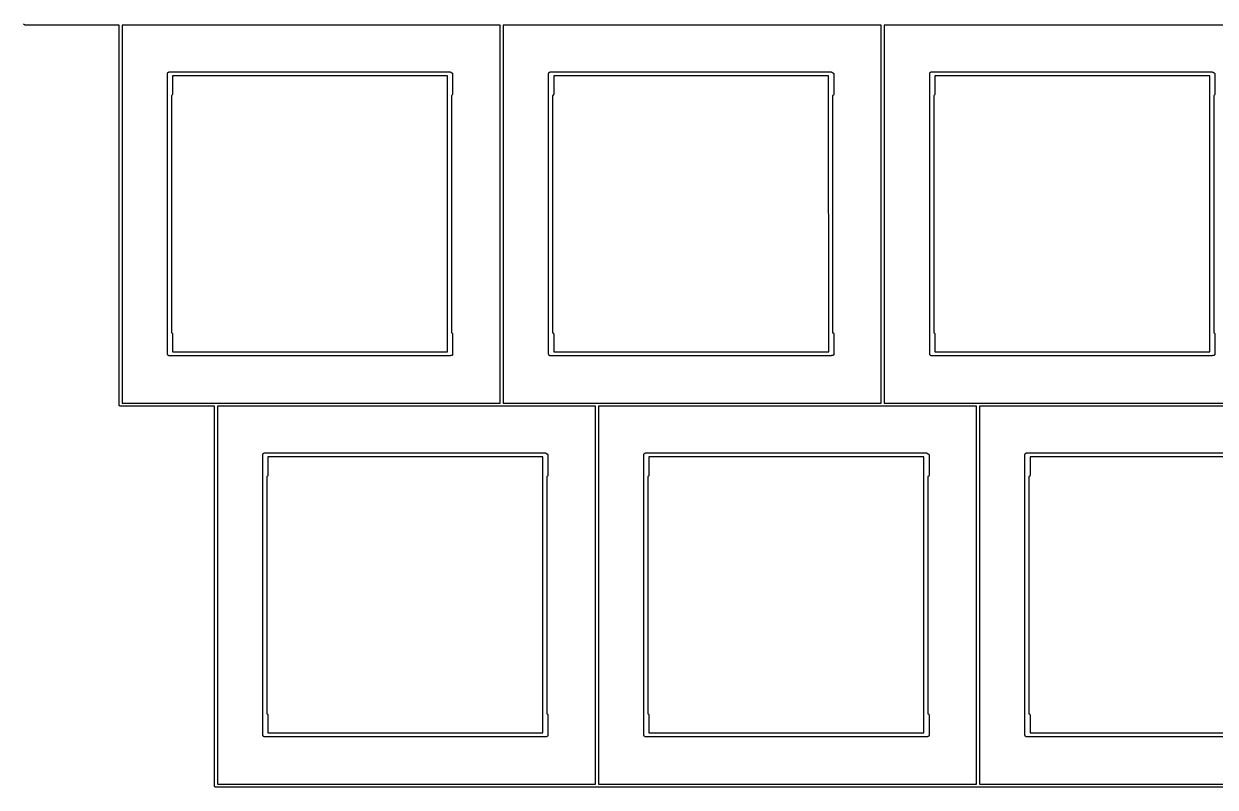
# Model space of a CAD drawing. Extents: x 111 to 240, y -138 to -61.
# Drawn here: x 115.8 to 175.4, y -137.7 to -99.5 of the extents above; entities that cross this region are included whole.
import ezdxf

# ---------------------------------------------------------------- set-up
doc = ezdxf.new("R2010")
doc.units = 0
doc.header["$MEASUREMENT"] = 0
doc.layers.add('BLACK', color=7, linetype='CONTINUOUS')

msp = doc.modelspace()

# ---------------------------------------------------------------- linework, layer by layer
at = {"layer": 'BLACK', "linetype": 'CONTINUOUS'}
for p, q in [((115.813, -99.5177), (115.813, -99.5111)), ((115.815, -99.524), (115.813, -99.5177)), ((115.816, -99.5305), (115.815, -99.524)), ((115.819, -99.5363), (115.816, -99.5305)), ((115.822, -99.5426), (115.819, -99.5363)), ((115.826, -99.5477), (115.822, -99.5426)), ((115.829, -99.5535), (115.826, -99.5477)), ((115.834, -99.5577), (115.829, -99.5535)), ((115.839, -99.5628), (115.834, -99.5577)), ((115.844, -99.5662), (115.839, -99.5628)), ((115.849, -99.5705), (115.844, -99.5662)), ((115.856, -99.5727), (115.849, -99.5705)), ((115.861, -99.5761), (115.856, -99.5727)), ((115.868, -99.5772), (115.861, -99.5761)), ((115.874, -99.5795), (115.868, -99.5772)), ((115.881, -99.5795), (115.874, -99.5795)), ((120.575, -99.5795), (115.881, -99.5795)), ((115.881, -99.5795), (115.881, -99.5795)), ((120.575, -118.561), (120.575, -99.5795)), ((139.625, -99.5795), (120.725, -99.5795)), ((120.725, -99.5795), (120.725, -118.48)), ((139.625, -118.48), (139.625, -99.5795)), ((158.675, -99.5795), (139.775, -99.5795)), ((139.775, -99.5795), (139.775, -118.48)), ((158.675, -118.48), (158.675, -99.5795)), ((177.725, -99.5795), (158.825, -99.5795)), ((158.825, -99.5795), (158.825, -118.48)), ((122.997, -101.998), (123, -101.989)), ((122.997, -102.006), (122.997, -101.998)), ((122.997, -116.023), (122.997, -102.006)), ((123, -101.989), (123.002, -101.98)), ((123.002, -101.98), (123.006, -101.973)), ((123.006, -101.973), (123.009, -101.964)), ((123.009, -101.964), (123.015, -101.958)), ((123.015, -101.958), (123.019, -101.95)), ((123.019, -101.95), (123.026, -101.944)), ((123.026, -101.944), (123.032, -101.937)), ((123.032, -101.937), (123.04, -101.933)), ((123.04, -101.933), (123.046, -101.927)), ((123.046, -101.927), (123.055, -101.924)), ((123.055, -101.924), (123.062, -101.92)), ((123.062, -101.92), (123.071, -101.918)), ((123.071, -101.918), (123.08, -101.915)), ((123.08, -101.915), (123.088, -101.915)), ((123.088, -101.915), (123.088, -101.915)), ((123.088, -101.915), (137.105, -101.915)), ((123.25, -102.115), (123.25, -103.036)), ((136.997, -102.115), (123.25, -102.115)), ((136.997, -115.915), (136.997, -102.115)), ((137.105, -101.915), (137.114, -101.915)), ((137.105, -101.915), (137.105, -101.915)), ((137.114, -101.915), (137.123, -101.918)), ((137.123, -101.918), (137.131, -101.92)), ((137.131, -101.92), (137.139, -101.924)), ((137.139, -101.924), (137.147, -101.927)), ((137.147, -101.927), (137.154, -101.933)), ((137.154, -101.933), (137.162, -101.937)), ((137.162, -101.937), (137.168, -101.944)), ((137.168, -101.944), (137.174, -101.95)), ((137.174, -101.95), (137.177, -101.954)), ((137.177, -101.954), (137.182, -101.954)), ((137.182, -101.954), (137.182, -101.955)), ((137.182, -101.955), (137.188, -101.955)), ((137.188, -101.955), (137.194, -101.957)), ((137.194, -101.957), (137.201, -101.958)), ((137.201, -101.958), (137.207, -101.961)), ((137.207, -101.961), (137.213, -101.964)), ((137.213, -101.964), (137.218, -101.968)), ((137.218, -101.968), (137.224, -101.971)), ((137.224, -101.971), (137.228, -101.976)), ((137.228, -101.976), (137.233, -101.981)), ((137.233, -101.981), (137.237, -101.986)), ((137.237, -101.986), (137.241, -101.991)), ((137.241, -101.991), (137.243, -101.998)), ((137.243, -101.998), (137.247, -102.003)), ((137.247, -102.003), (137.248, -102.01)), ((137.248, -102.01), (137.25, -102.016)), ((137.25, -102.016), (137.25, -102.023)), ((137.25, -102.023), (137.25, -102.023)), ((137.25, -102.023), (137.25, -103.036)), ((142.047, -101.998), (142.05, -101.989)), ((142.047, -102.006), (142.047, -101.998)), ((142.047, -116.023), (142.047, -102.006)), ((142.05, -101.989), (142.052, -101.98)), ((142.052, -101.98), (142.056, -101.973)), ((142.056, -101.973), (142.059, -101.964)), ((142.059, -101.964), (142.065, -101.958)), ((142.065, -101.958), (142.069, -101.95)), ((142.069, -101.95), (142.076, -101.944)), ((142.076, -101.944), (142.082, -101.937)), ((142.082, -101.937), (142.09, -101.933)), ((142.09, -101.933), (142.096, -101.927)), ((142.096, -101.927), (142.105, -101.924)), ((142.105, -101.924), (142.112, -101.92)), ((142.112, -101.92), (142.121, -101.918)), ((142.121, -101.918), (142.13, -101.915)), ((142.13, -101.915), (142.138, -101.915)), ((142.138, -101.915), (142.138, -101.915)), ((142.138, -101.915), (156.155, -101.915)), ((142.3, -102.115), (142.3, -103.036)), ((156.046, -102.115), (142.3, -102.115)), ((156.047, -115.915), (156.046, -102.115)), ((156.155, -101.915), (156.164, -101.915)), ((156.155, -101.915), (156.155, -101.915)), ((156.164, -101.915), (156.172, -101.918)), ((156.172, -101.918), (156.181, -101.92)), ((156.181, -101.92), (156.189, -101.924)), ((156.189, -101.924), (156.197, -101.927)), ((156.197, -101.927), (156.204, -101.933)), ((156.204, -101.933), (156.212, -101.937)), ((156.212, -101.937), (156.217, -101.944)), ((156.217, -101.944), (156.224, -101.95)), ((156.224, -101.95), (156.227, -101.954)), ((156.227, -101.954), (156.232, -101.954)), ((156.232, -101.954), (156.232, -101.955)), ((156.232, -101.955), (156.238, -101.955)), ((156.238, -101.955), (156.244, -101.957)), ((156.244, -101.957), (156.251, -101.958)), ((156.251, -101.958), (156.257, -101.961)), ((156.257, -101.961), (156.263, -101.964)), ((156.263, -101.964), (156.268, -101.968)), ((156.268, -101.968), (156.274, -101.971)), ((156.274, -101.971), (156.278, -101.976)), ((156.278, -101.976), (156.283, -101.981)), ((156.283, -101.981), (156.287, -101.986)), ((156.287, -101.986), (156.291, -101.991)), ((156.291, -101.991), (156.293, -101.998)), ((156.293, -101.998), (156.297, -102.003)), ((156.297, -102.003), (156.298, -102.01)), ((156.298, -102.01), (156.3, -102.016)), ((156.3, -102.016), (156.3, -102.023)), ((156.3, -102.023), (156.3, -102.023)), ((156.3, -102.023), (156.3, -103.036)), ((161.097, -101.998), (161.1, -101.989)), ((161.097, -102.006), (161.097, -101.998)), ((161.097, -116.023), (161.097, -102.006)), ((161.1, -101.989), (161.102, -101.98)), ((161.102, -101.98), (161.106, -101.973)), ((161.106, -101.973), (161.109, -101.964)), ((161.109, -101.964), (161.115, -101.958)), ((161.115, -101.958), (161.119, -101.95)), ((161.119, -101.95), (161.126, -101.944)), ((161.126, -101.944), (161.132, -101.937)), ((161.132, -101.937), (161.14, -101.933)), ((161.14, -101.933), (161.146, -101.927)), ((161.146, -101.927), (161.155, -101.924)), ((161.155, -101.924), (161.162, -101.92)), ((161.162, -101.92), (161.171, -101.918)), ((161.171, -101.918), (161.18, -101.915)), ((161.18, -101.915), (161.188, -101.915)), ((161.188, -101.915), (161.188, -101.915)), ((161.188, -101.915), (175.205, -101.915)), ((161.35, -102.115), (161.35, -103.036)), ((175.096, -102.115), (161.35, -102.115)), ((175.097, -115.915), (175.096, -102.115)), ((175.205, -101.915), (175.214, -101.915)), ((175.205, -101.915), (175.205, -101.915)), ((175.214, -101.915), (175.222, -101.918)), ((175.222, -101.918), (175.231, -101.92)), ((175.231, -101.92), (175.239, -101.924)), ((175.239, -101.924), (175.247, -101.927)), ((175.247, -101.927), (175.254, -101.933)), ((175.254, -101.933), (175.262, -101.937)), ((175.262, -101.937), (175.267, -101.944)), ((175.267, -101.944), (175.274, -101.95)), ((175.274, -101.95), (175.277, -101.954)), ((175.277, -101.954), (175.282, -101.954)), ((175.282, -101.954), (175.282, -101.955)), ((175.282, -101.955), (175.288, -101.955)), ((175.288, -101.955), (175.294, -101.957)), ((175.294, -101.957), (175.301, -101.958)), ((175.301, -101.958), (175.307, -101.961)), ((175.307, -101.961), (175.313, -101.964)), ((175.313, -101.964), (175.318, -101.968)), ((175.318, -101.968), (175.324, -101.971)), ((175.324, -101.971), (175.328, -101.976)), ((175.328, -101.976), (175.333, -101.981)), ((175.333, -101.981), (175.337, -101.986)), ((175.337, -101.986), (175.341, -101.991)), ((175.341, -101.991), (175.343, -101.998)), ((175.343, -101.998), (175.347, -102.003)), ((175.347, -102.003), (175.348, -102.01)), ((175.348, -102.01), (175.35, -102.016)), ((175.35, -102.016), (175.35, -102.023)), ((175.35, -102.023), (175.35, -102.023)), ((175.35, -102.023), (175.35, -103.036)), ((123.213, -103.095), (123.197, -103.101)), ((123.197, -103.101), (123.197, -114.958)), ((123.233, -103.078), (123.213, -103.095)), ((123.247, -103.056), (123.233, -103.078)), ((123.25, -103.036), (123.247, -103.056)), ((137.213, -103.095), (137.197, -103.101)), ((137.197, -103.101), (137.197, -114.958)), ((137.233, -103.078), (137.213, -103.095)), ((137.247, -103.056), (137.233, -103.078)), ((137.25, -103.036), (137.247, -103.056)), ((142.263, -103.095), (142.247, -103.101)), ((142.247, -103.101), (142.247, -114.958)), ((142.283, -103.078), (142.263, -103.095)), ((142.297, -103.056), (142.283, -103.078)), ((142.3, -103.036), (142.297, -103.056)), ((156.263, -103.095), (156.246, -103.101)), ((156.246, -103.101), (156.246, -114.958)), ((156.283, -103.078), (156.263, -103.095)), ((156.297, -103.056), (156.283, -103.078)), ((156.3, -103.036), (156.297, -103.056)), ((161.313, -103.095), (161.297, -103.101)), ((161.297, -103.101), (161.297, -114.958)), ((161.333, -103.078), (161.313, -103.095)), ((161.347, -103.056), (161.333, -103.078)), ((161.35, -103.036), (161.347, -103.056)), ((175.313, -103.095), (175.296, -103.101)), ((175.296, -103.101), (175.296, -114.958)), ((175.333, -103.078), (175.313, -103.095)), ((175.347, -103.056), (175.333, -103.078)), ((175.35, -103.036), (175.347, -103.056)), ((123.197, -114.958), (123.213, -114.964)), ((123.213, -114.964), (123.233, -114.981)), ((123.233, -114.981), (123.247, -115.003)), ((123.247, -115.003), (123.25, -115.023)), ((123.25, -115.023), (123.25, -115.915)), ((137.197, -114.958), (137.213, -114.964)), ((137.213, -114.964), (137.233, -114.981)), ((137.233, -114.981), (137.247, -115.003)), ((137.247, -115.003), (137.25, -115.023)), ((137.25, -115.023), (137.25, -116.036)), ((142.247, -114.958), (142.263, -114.964)), ((142.263, -114.964), (142.283, -114.981)), ((142.283, -114.981), (142.297, -115.003)), ((142.297, -115.003), (142.3, -115.023)), ((142.3, -115.023), (142.3, -115.915)), ((156.246, -114.958), (156.263, -114.964)), ((156.263, -114.964), (156.283, -114.981)), ((156.283, -114.981), (156.297, -115.003)), ((156.297, -115.003), (156.3, -115.023)), ((156.3, -115.023), (156.3, -116.036)), ((161.297, -114.958), (161.313, -114.964)), ((161.313, -114.964), (161.333, -114.981)), ((161.333, -114.981), (161.347, -115.003)), ((161.347, -115.003), (161.35, -115.023)), ((161.35, -115.023), (161.35, -115.915)), ((175.296, -114.958), (175.313, -114.964)), ((175.313, -114.964), (175.333, -114.981)), ((175.333, -114.981), (175.347, -115.003)), ((175.347, -115.003), (175.35, -115.023)), ((175.35, -115.023), (175.35, -116.036)), ((122.997, -116.032), (122.997, -116.023)), ((122.997, -116.023), (122.997, -116.023)), ((123, -116.041), (122.997, -116.032)), ((123.002, -116.049), (123, -116.041)), ((123.006, -116.057), (123.002, -116.049)), ((123.009, -116.065), (123.006, -116.057)), ((123.015, -116.072), (123.009, -116.065)), ((123.019, -116.08), (123.015, -116.072)), ((123.026, -116.086), (123.019, -116.08)), ((123.032, -116.092), (123.026, -116.086)), ((123.04, -116.097), (123.032, -116.092)), ((123.046, -116.103), (123.04, -116.097)), ((123.055, -116.106), (123.046, -116.103)), ((123.062, -116.11), (123.055, -116.106)), ((123.071, -116.112), (123.062, -116.11)), ((123.08, -116.115), (123.071, -116.112)), ((123.088, -116.115), (123.08, -116.115)), ((137.105, -116.115), (123.088, -116.115)), ((123.088, -116.115), (123.088, -116.115)), ((123.25, -115.915), (136.997, -115.915)), ((137.114, -116.115), (137.105, -116.115)), ((137.105, -116.115), (137.105, -116.115)), ((137.123, -116.112), (137.114, -116.115)), ((137.131, -116.11), (137.123, -116.112)), ((137.139, -116.106), (137.131, -116.11)), ((137.142, -116.105), (137.139, -116.106)), ((137.182, -116.105), (137.142, -116.105)), ((137.188, -116.104), (137.182, -116.104)), ((137.182, -116.104), (137.182, -116.105)), ((137.194, -116.102), (137.188, -116.104)), ((137.201, -116.101), (137.194, -116.102)), ((137.207, -116.098), (137.201, -116.101)), ((137.213, -116.095), (137.207, -116.098)), ((137.218, -116.091), (137.213, -116.095)), ((137.224, -116.088), (137.218, -116.091)), ((137.228, -116.083), (137.224, -116.088)), ((137.233, -116.078), (137.228, -116.083)), ((137.237, -116.073), (137.233, -116.078)), ((137.241, -116.068), (137.237, -116.073)), ((137.243, -116.061), (137.241, -116.068)), ((137.247, -116.056), (137.243, -116.061)), ((137.248, -116.049), (137.247, -116.056)), ((137.25, -116.043), (137.248, -116.049)), ((137.25, -116.036), (137.25, -116.036)), ((137.25, -116.036), (137.25, -116.043)), ((142.047, -116.032), (142.047, -116.023)), ((142.047, -116.023), (142.047, -116.023)), ((142.05, -116.041), (142.047, -116.032)), ((142.052, -116.049), (142.05, -116.041)), ((142.056, -116.057), (142.052, -116.049)), ((142.059, -116.065), (142.056, -116.057)), ((142.065, -116.072), (142.059, -116.065)), ((142.069, -116.08), (142.065, -116.072)), ((142.076, -116.086), (142.069, -116.08)), ((142.082, -116.092), (142.076, -116.086)), ((142.09, -116.097), (142.082, -116.092)), ((142.096, -116.103), (142.09, -116.097)), ((142.105, -116.106), (142.096, -116.103)), ((142.112, -116.11), (142.105, -116.106)), ((142.121, -116.112), (142.112, -116.11)), ((142.13, -116.115), (142.121, -116.112)), ((142.138, -116.115), (142.13, -116.115)), ((156.155, -116.115), (142.138, -116.115)), ((142.138, -116.115), (142.138, -116.115)), ((142.3, -115.915), (156.047, -115.915)), ((156.164, -116.115), (156.155, -116.115)), ((156.155, -116.115), (156.155, -116.115)), ((156.172, -116.112), (156.164, -116.115)), ((156.181, -116.11), (156.172, -116.112)), ((156.189, -116.106), (156.181, -116.11)), ((156.192, -116.105), (156.189, -116.106)), ((156.232, -116.105), (156.192, -116.105)), ((156.238, -116.104), (156.232, -116.104)), ((156.232, -116.104), (156.232, -116.105)), ((156.244, -116.102), (156.238, -116.104)), ((156.251, -116.101), (156.244, -116.102)), ((156.257, -116.098), (156.251, -116.101)), ((156.263, -116.095), (156.257, -116.098)), ((156.268, -116.091), (156.263, -116.095)), ((156.274, -116.088), (156.268, -116.091)), ((156.278, -116.083), (156.274, -116.088)), ((156.283, -116.078), (156.278, -116.083)), ((156.287, -116.073), (156.283, -116.078)), ((156.291, -116.068), (156.287, -116.073)), ((156.293, -116.061), (156.291, -116.068)), ((156.297, -116.056), (156.293, -116.061)), ((156.298, -116.049), (156.297, -116.056)), ((156.3, -116.043), (156.298, -116.049)), ((156.3, -116.036), (156.3, -116.036)), ((156.3, -116.036), (156.3, -116.043)), ((161.097, -116.032), (161.097, -116.023)), ((161.097, -116.023), (161.097, -116.023)), ((161.1, -116.041), (161.097, -116.032)), ((161.102, -116.049), (161.1, -116.041)), ((161.106, -116.057), (161.102, -116.049)), ((161.109, -116.065), (161.106, -116.057)), ((161.115, -116.072), (161.109, -116.065)), ((161.119, -116.08), (161.115, -116.072)), ((161.126, -116.086), (161.119, -116.08)), ((161.132, -116.092), (161.126, -116.086)), ((161.14, -116.097), (161.132, -116.092)), ((161.146, -116.103), (161.14, -116.097)), ((161.155, -116.106), (161.146, -116.103)), ((161.162, -116.11), (161.155, -116.106)), ((161.171, -116.112), (161.162, -116.11)), ((161.18, -116.115), (161.171, -116.112)), ((161.188, -116.115), (161.18, -116.115)), ((175.205, -116.115), (161.188, -116.115)), ((161.188, -116.115), (161.188, -116.115)), ((161.35, -115.915), (175.097, -115.915)), ((175.214, -116.115), (175.205, -116.115)), ((175.205, -116.115), (175.205, -116.115)), ((175.222, -116.112), (175.214, -116.115)), ((175.231, -116.11), (175.222, -116.112)), ((175.239, -116.106), (175.231, -116.11)), ((175.242, -116.105), (175.239, -116.106)), ((175.282, -116.105), (175.242, -116.105)), ((175.288, -116.104), (175.282, -116.104)), ((175.282, -116.104), (175.282, -116.105)), ((175.294, -116.102), (175.288, -116.104)), ((175.301, -116.101), (175.294, -116.102)), ((175.307, -116.098), (175.301, -116.101)), ((175.313, -116.095), (175.307, -116.098)), ((175.318, -116.091), (175.313, -116.095)), ((175.324, -116.088), (175.318, -116.091)), ((175.328, -116.083), (175.324, -116.088)), ((175.333, -116.078), (175.328, -116.083)), ((175.337, -116.073), (175.333, -116.078)), ((175.341, -116.068), (175.337, -116.073)), ((175.343, -116.061), (175.341, -116.068)), ((175.347, -116.056), (175.343, -116.061)), ((175.348, -116.049), (175.347, -116.056)), ((175.35, -116.043), (175.348, -116.049)), ((175.35, -116.036), (175.35, -116.036)), ((175.35, -116.036), (175.35, -116.043)), ((120.725, -118.48), (139.625, -118.48)), ((139.775, -118.48), (158.675, -118.48)), ((158.825, -118.48), (177.725, -118.48)), ((120.575, -118.568), (120.575, -118.561)), ((120.575, -118.561), (120.575, -118.561)), ((120.577, -118.574), (120.575, -118.568)), ((120.578, -118.581), (120.577, -118.574)), ((120.582, -118.586), (120.578, -118.581)), ((120.584, -118.593), (120.582, -118.586)), ((120.588, -118.598), (120.584, -118.593)), ((120.592, -118.603), (120.588, -118.598)), ((120.597, -118.608), (120.592, -118.603)), ((120.601, -118.613), (120.597, -118.608)), ((120.607, -118.616), (120.601, -118.613)), ((120.612, -118.62), (120.607, -118.616)), ((120.618, -118.623), (120.612, -118.62)), ((120.624, -118.626), (120.618, -118.623)), ((120.631, -118.627), (120.624, -118.626)), ((120.637, -118.629), (120.631, -118.627)), ((120.643, -118.629), (120.637, -118.629)), ((125.338, -118.629), (120.643, -118.629)), ((120.643, -118.629), (120.643, -118.629)), ((125.337, -137.611), (125.338, -118.629)), ((125.487, -118.629), (125.487, -137.529)), ((144.387, -118.629), (125.487, -118.629)), ((144.387, -137.529), (144.387, -118.629)), ((144.537, -118.629), (144.537, -137.529)), ((163.438, -118.629), (144.537, -118.629)), ((163.438, -137.529), (163.438, -118.629)), ((182.487, -118.629), (163.588, -118.629)), ((163.588, -118.629), (163.588, -137.529)), ((127.76, -121.047), (127.763, -121.039)), ((127.76, -121.056), (127.76, -121.047)), ((127.76, -135.073), (127.76, -121.056)), ((127.763, -121.039), (127.764, -121.03)), ((127.764, -121.03), (127.769, -121.023)), ((127.769, -121.023), (127.772, -121.014)), ((127.772, -121.014), (127.777, -121.008)), ((127.777, -121.008), (127.782, -121)), ((127.782, -121), (127.789, -120.994)), ((127.789, -120.994), (127.794, -120.987)), ((127.794, -120.987), (127.802, -120.983)), ((127.802, -120.983), (127.809, -120.977)), ((127.809, -120.977), (127.817, -120.974)), ((127.817, -120.974), (127.825, -120.97)), ((127.825, -120.97), (127.834, -120.968)), ((127.834, -120.968), (127.842, -120.965)), ((127.842, -120.965), (127.851, -120.965)), ((127.851, -120.965), (127.851, -120.965)), ((127.851, -120.965), (141.868, -120.965)), ((128.012, -121.165), (128.012, -122.086)), ((141.759, -121.165), (128.012, -121.165)), ((141.759, -134.965), (141.759, -121.165)), ((141.868, -120.965), (141.877, -120.965)), ((141.868, -120.965), (141.868, -120.965)), ((141.877, -120.965), (141.885, -120.968)), ((141.885, -120.968), (141.894, -120.97)), ((141.894, -120.97), (141.902, -120.974)), ((141.902, -120.974), (141.91, -120.977)), ((141.91, -120.977), (141.917, -120.983)), ((141.917, -120.983), (141.924, -120.987)), ((141.924, -120.987), (141.93, -120.994)), ((141.93, -120.994), (141.937, -121)), ((141.937, -121), (141.94, -121.004)), ((141.94, -121.004), (141.944, -121.004)), ((141.944, -121.004), (141.944, -121.005)), ((141.944, -121.005), (141.951, -121.005)), ((141.951, -121.005), (141.957, -121.007)), ((141.957, -121.007), (141.964, -121.008)), ((141.964, -121.008), (141.969, -121.011)), ((141.969, -121.011), (141.976, -121.014)), ((141.976, -121.014), (141.981, -121.018)), ((141.981, -121.018), (141.986, -121.021)), ((141.986, -121.021), (141.991, -121.026)), ((141.991, -121.026), (141.996, -121.031)), ((141.996, -121.031), (141.999, -121.036)), ((141.999, -121.036), (142.003, -121.041)), ((142.003, -121.041), (142.006, -121.048)), ((142.006, -121.048), (142.009, -121.053)), ((142.009, -121.053), (142.01, -121.06)), ((142.01, -121.06), (142.012, -121.066)), ((142.012, -121.066), (142.012, -121.073)), ((142.012, -121.073), (142.012, -121.073)), ((142.012, -121.073), (142.012, -122.086)), ((146.81, -121.047), (146.813, -121.039)), ((146.81, -121.056), (146.81, -121.047)), ((146.81, -135.073), (146.81, -121.056)), ((146.813, -121.039), (146.814, -121.03)), ((146.814, -121.03), (146.819, -121.023)), ((146.819, -121.023), (146.822, -121.014)), ((146.822, -121.014), (146.827, -121.008)), ((146.827, -121.008), (146.832, -121)), ((146.832, -121), (146.839, -120.994)), ((146.839, -120.994), (146.844, -120.987)), ((146.844, -120.987), (146.852, -120.983)), ((146.852, -120.983), (146.859, -120.977)), ((146.859, -120.977), (146.867, -120.974)), ((146.867, -120.974), (146.875, -120.97)), ((146.875, -120.97), (146.884, -120.968)), ((146.884, -120.968), (146.892, -120.965)), ((146.892, -120.965), (146.901, -120.965)), ((146.901, -120.965), (146.901, -120.965)), ((146.901, -120.965), (160.918, -120.965)), ((147.062, -121.165), (147.062, -122.086)), ((160.809, -121.165), (147.062, -121.165)), ((160.809, -134.965), (160.809, -121.165)), ((160.918, -120.965), (160.927, -120.965)), ((160.918, -120.965), (160.918, -120.965)), ((160.927, -120.965), (160.935, -120.968)), ((160.935, -120.968), (160.944, -120.97)), ((160.944, -120.97), (160.951, -120.974)), ((160.951, -120.974), (160.96, -120.977)), ((160.96, -120.977), (160.967, -120.983)), ((160.967, -120.983), (160.974, -120.987)), ((160.974, -120.987), (160.98, -120.994)), ((160.98, -120.994), (160.987, -121)), ((160.987, -121), (160.989, -121.004)), ((160.989, -121.004), (160.994, -121.004)), ((160.994, -121.004), (160.994, -121.005)), ((160.994, -121.005), (161.001, -121.005)), ((161.001, -121.005), (161.007, -121.007)), ((161.007, -121.007), (161.014, -121.008)), ((161.014, -121.008), (161.019, -121.011)), ((161.019, -121.011), (161.026, -121.014)), ((161.026, -121.014), (161.031, -121.018)), ((161.031, -121.018), (161.036, -121.021)), ((161.036, -121.021), (161.041, -121.026)), ((161.041, -121.026), (161.046, -121.031)), ((161.046, -121.031), (161.049, -121.036)), ((161.049, -121.036), (161.053, -121.041)), ((161.053, -121.041), (161.056, -121.048)), ((161.056, -121.048), (161.059, -121.053)), ((161.059, -121.053), (161.06, -121.06)), ((161.06, -121.06), (161.062, -121.066)), ((161.062, -121.066), (161.062, -121.073)), ((161.062, -121.073), (161.062, -121.073)), ((161.062, -121.073), (161.062, -122.086)), ((165.86, -121.047), (165.863, -121.039)), ((165.86, -121.056), (165.86, -121.047)), ((165.86, -135.073), (165.86, -121.056)), ((165.863, -121.039), (165.864, -121.03)), ((165.864, -121.03), (165.869, -121.023)), ((165.869, -121.023), (165.872, -121.014)), ((165.872, -121.014), (165.877, -121.008)), ((165.877, -121.008), (165.882, -121)), ((165.882, -121), (165.889, -120.994)), ((165.889, -120.994), (165.894, -120.987)), ((165.894, -120.987), (165.902, -120.983)), ((165.902, -120.983), (165.909, -120.977)), ((165.909, -120.977), (165.917, -120.974)), ((165.917, -120.974), (165.925, -120.97)), ((165.925, -120.97), (165.934, -120.968)), ((165.934, -120.968), (165.942, -120.965)), ((165.942, -120.965), (165.951, -120.965)), ((165.951, -120.965), (165.951, -120.965)), ((165.951, -120.965), (179.968, -120.965)), ((166.112, -121.165), (166.112, -122.086)), ((179.859, -121.165), (166.112, -121.165)), ((128.012, -122.086), (128.009, -122.106)), ((142.012, -122.086), (142.009, -122.106)), ((147.062, -122.086), (147.059, -122.106)), ((161.062, -122.086), (161.059, -122.106)), ((166.112, -122.086), (166.109, -122.106)), ((127.976, -122.145), (127.96, -122.151)), ((127.96, -122.151), (127.96, -134.008)), ((127.996, -122.128), (127.976, -122.145)), ((128.009, -122.106), (127.996, -122.128)), ((141.976, -122.145), (141.959, -122.151)), ((141.959, -122.151), (141.959, -134.008)), ((141.996, -122.128), (141.976, -122.145)), ((142.009, -122.106), (141.996, -122.128)), ((147.026, -122.145), (147.01, -122.151)), ((147.01, -122.151), (147.01, -134.008)), ((147.046, -122.128), (147.026, -122.145)), ((147.059, -122.106), (147.046, -122.128)), ((161.026, -122.145), (161.009, -122.151)), ((161.009, -122.151), (161.009, -134.008)), ((161.046, -122.128), (161.026, -122.145)), ((161.059, -122.106), (161.046, -122.128)), ((166.076, -122.145), (166.06, -122.151)), ((166.06, -122.151), (166.06, -134.008)), ((166.096, -122.128), (166.076, -122.145)), ((166.109, -122.106), (166.096, -122.128)), ((127.96, -134.008), (127.976, -134.014)), ((127.976, -134.014), (127.996, -134.031)), ((127.996, -134.031), (128.009, -134.053)), ((128.009, -134.053), (128.012, -134.073)), ((128.012, -134.073), (128.012, -134.965)), ((141.959, -134.008), (141.976, -134.014)), ((141.976, -134.014), (141.996, -134.031)), ((141.996, -134.031), (142.009, -134.053)), ((142.009, -134.053), (142.012, -134.073)), ((142.012, -134.073), (142.012, -135.086)), ((147.01, -134.008), (147.026, -134.014)), ((147.026, -134.014), (147.046, -134.031)), ((147.046, -134.031), (147.059, -134.053)), ((147.059, -134.053), (147.062, -134.073)), ((147.062, -134.073), (147.062, -134.965)), ((161.009, -134.008), (161.026, -134.014)), ((161.026, -134.014), (161.046, -134.031)), ((161.046, -134.031), (161.059, -134.053)), ((161.059, -134.053), (161.062, -134.073)), ((161.062, -134.073), (161.062, -135.086)), ((166.06, -134.008), (166.076, -134.014)), ((166.076, -134.014), (166.096, -134.031)), ((166.096, -134.031), (166.109, -134.053)), ((166.109, -134.053), (166.112, -134.073)), ((166.112, -134.073), (166.112, -134.965)), ((127.76, -135.082), (127.76, -135.073)), ((127.76, -135.073), (127.76, -135.073)), ((127.763, -135.091), (127.76, -135.082)), ((127.764, -135.099), (127.763, -135.091)), ((127.769, -135.107), (127.764, -135.099)), ((127.772, -135.115), (127.769, -135.107)), ((127.777, -135.122), (127.772, -135.115)), ((127.782, -135.13), (127.777, -135.122)), ((127.789, -135.136), (127.782, -135.13)), ((127.794, -135.142), (127.789, -135.136)), ((127.802, -135.147), (127.794, -135.142)), ((127.809, -135.153), (127.802, -135.147)), ((127.817, -135.156), (127.809, -135.153)), ((127.825, -135.16), (127.817, -135.156)), ((127.834, -135.162), (127.825, -135.16)), ((127.842, -135.165), (127.834, -135.162)), ((127.851, -135.165), (127.842, -135.165)), ((141.868, -135.165), (127.851, -135.165)), ((127.851, -135.165), (127.851, -135.165)), ((128.012, -134.965), (141.759, -134.965)), ((141.877, -135.165), (141.868, -135.165)), ((141.868, -135.165), (141.868, -135.165)), ((141.885, -135.162), (141.877, -135.165)), ((141.894, -135.16), (141.885, -135.162)), ((141.902, -135.156), (141.894, -135.16)), ((141.905, -135.154), (141.902, -135.156)), ((141.944, -135.154), (141.905, -135.154)), ((141.951, -135.154), (141.944, -135.154)), ((141.944, -135.154), (141.944, -135.154)), ((141.957, -135.152), (141.951, -135.154)), ((141.964, -135.151), (141.957, -135.152)), ((141.969, -135.148), (141.964, -135.151)), ((141.976, -135.145), (141.969, -135.148)), ((141.981, -135.141), (141.976, -135.145)), ((141.986, -135.138), (141.981, -135.141)), ((141.991, -135.133), (141.986, -135.138)), ((141.996, -135.128), (141.991, -135.133)), ((141.999, -135.123), (141.996, -135.128)), ((142.003, -135.118), (141.999, -135.123)), ((142.006, -135.111), (142.003, -135.118)), ((142.009, -135.106), (142.006, -135.111)), ((142.01, -135.099), (142.009, -135.106)), ((142.012, -135.093), (142.01, -135.099)), ((142.012, -135.086), (142.012, -135.086)), ((142.012, -135.086), (142.012, -135.093)), ((146.81, -135.082), (146.81, -135.073)), ((146.81, -135.073), (146.81, -135.073)), ((146.813, -135.091), (146.81, -135.082)), ((146.814, -135.099), (146.813, -135.091)), ((146.819, -135.107), (146.814, -135.099)), ((146.822, -135.115), (146.819, -135.107)), ((146.827, -135.122), (146.822, -135.115)), ((146.832, -135.13), (146.827, -135.122)), ((146.839, -135.136), (146.832, -135.13)), ((146.844, -135.142), (146.839, -135.136)), ((146.852, -135.147), (146.844, -135.142)), ((146.859, -135.153), (146.852, -135.147)), ((146.867, -135.156), (146.859, -135.153)), ((146.875, -135.16), (146.867, -135.156)), ((146.884, -135.162), (146.875, -135.16)), ((146.892, -135.165), (146.884, -135.162)), ((146.901, -135.165), (146.892, -135.165)), ((160.918, -135.165), (146.901, -135.165)), ((146.901, -135.165), (146.901, -135.165)), ((147.062, -134.965), (160.809, -134.965)), ((160.927, -135.165), (160.918, -135.165)), ((160.918, -135.165), (160.918, -135.165)), ((160.935, -135.162), (160.927, -135.165)), ((160.944, -135.16), (160.935, -135.162)), ((160.951, -135.156), (160.944, -135.16)), ((160.954, -135.154), (160.951, -135.156)), ((160.994, -135.154), (160.954, -135.154)), ((161.001, -135.154), (160.994, -135.154)), ((160.994, -135.154), (160.994, -135.154)), ((161.007, -135.152), (161.001, -135.154)), ((161.014, -135.151), (161.007, -135.152)), ((161.019, -135.148), (161.014, -135.151)), ((161.026, -135.145), (161.019, -135.148)), ((161.031, -135.141), (161.026, -135.145)), ((161.036, -135.138), (161.031, -135.141)), ((161.041, -135.133), (161.036, -135.138)), ((161.046, -135.128), (161.041, -135.133)), ((161.049, -135.123), (161.046, -135.128)), ((161.053, -135.118), (161.049, -135.123)), ((161.056, -135.111), (161.053, -135.118)), ((161.059, -135.106), (161.056, -135.111)), ((161.06, -135.099), (161.059, -135.106)), ((161.062, -135.093), (161.06, -135.099)), ((161.062, -135.086), (161.062, -135.086)), ((161.062, -135.086), (161.062, -135.093)), ((165.86, -135.082), (165.86, -135.073)), ((165.86, -135.073), (165.86, -135.073)), ((165.863, -135.091), (165.86, -135.082)), ((165.864, -135.099), (165.863, -135.091)), ((165.869, -135.107), (165.864, -135.099)), ((165.872, -135.115), (165.869, -135.107)), ((165.877, -135.122), (165.872, -135.115)), ((165.882, -135.13), (165.877, -135.122)), ((165.889, -135.136), (165.882, -135.13)), ((165.894, -135.142), (165.889, -135.136)), ((165.902, -135.147), (165.894, -135.142)), ((165.909, -135.153), (165.902, -135.147)), ((165.917, -135.156), (165.909, -135.153)), ((165.925, -135.16), (165.917, -135.156)), ((165.934, -135.162), (165.925, -135.16)), ((165.942, -135.165), (165.934, -135.162)), ((165.951, -135.165), (165.942, -135.165)), ((179.968, -135.165), (165.951, -135.165)), ((165.951, -135.165), (165.951, -135.165)), ((166.112, -134.965), (179.859, -134.965)), ((125.487, -137.529), (144.387, -137.529)), ((144.537, -137.529), (163.438, -137.529)), ((163.588, -137.529), (182.487, -137.529)), ((125.338, -137.611), (125.337, -137.611)), ((125.338, -137.618), (125.338, -137.611)), ((125.34, -137.624), (125.338, -137.618)), ((125.341, -137.631), (125.34, -137.624)), ((125.344, -137.636), (125.341, -137.631)), ((125.347, -137.643), (125.344, -137.636)), ((125.351, -137.648), (125.347, -137.643)), ((125.354, -137.653), (125.351, -137.648)), ((125.359, -137.658), (125.354, -137.653)), ((125.364, -137.663), (125.359, -137.658)), ((125.369, -137.666), (125.364, -137.663)), ((125.374, -137.67), (125.369, -137.666)), ((125.381, -137.673), (125.374, -137.67)), ((125.386, -137.676), (125.381, -137.673)), ((125.393, -137.677), (125.386, -137.676)), ((125.399, -137.679), (125.393, -137.677)), ((125.406, -137.679), (125.399, -137.679)), ((239.719, -137.679), (125.406, -137.679)), ((125.406, -137.679), (125.406, -137.679))]:
    msp.add_line(p, q, dxfattribs=at)

doc.saveas('drawing.dxf')
